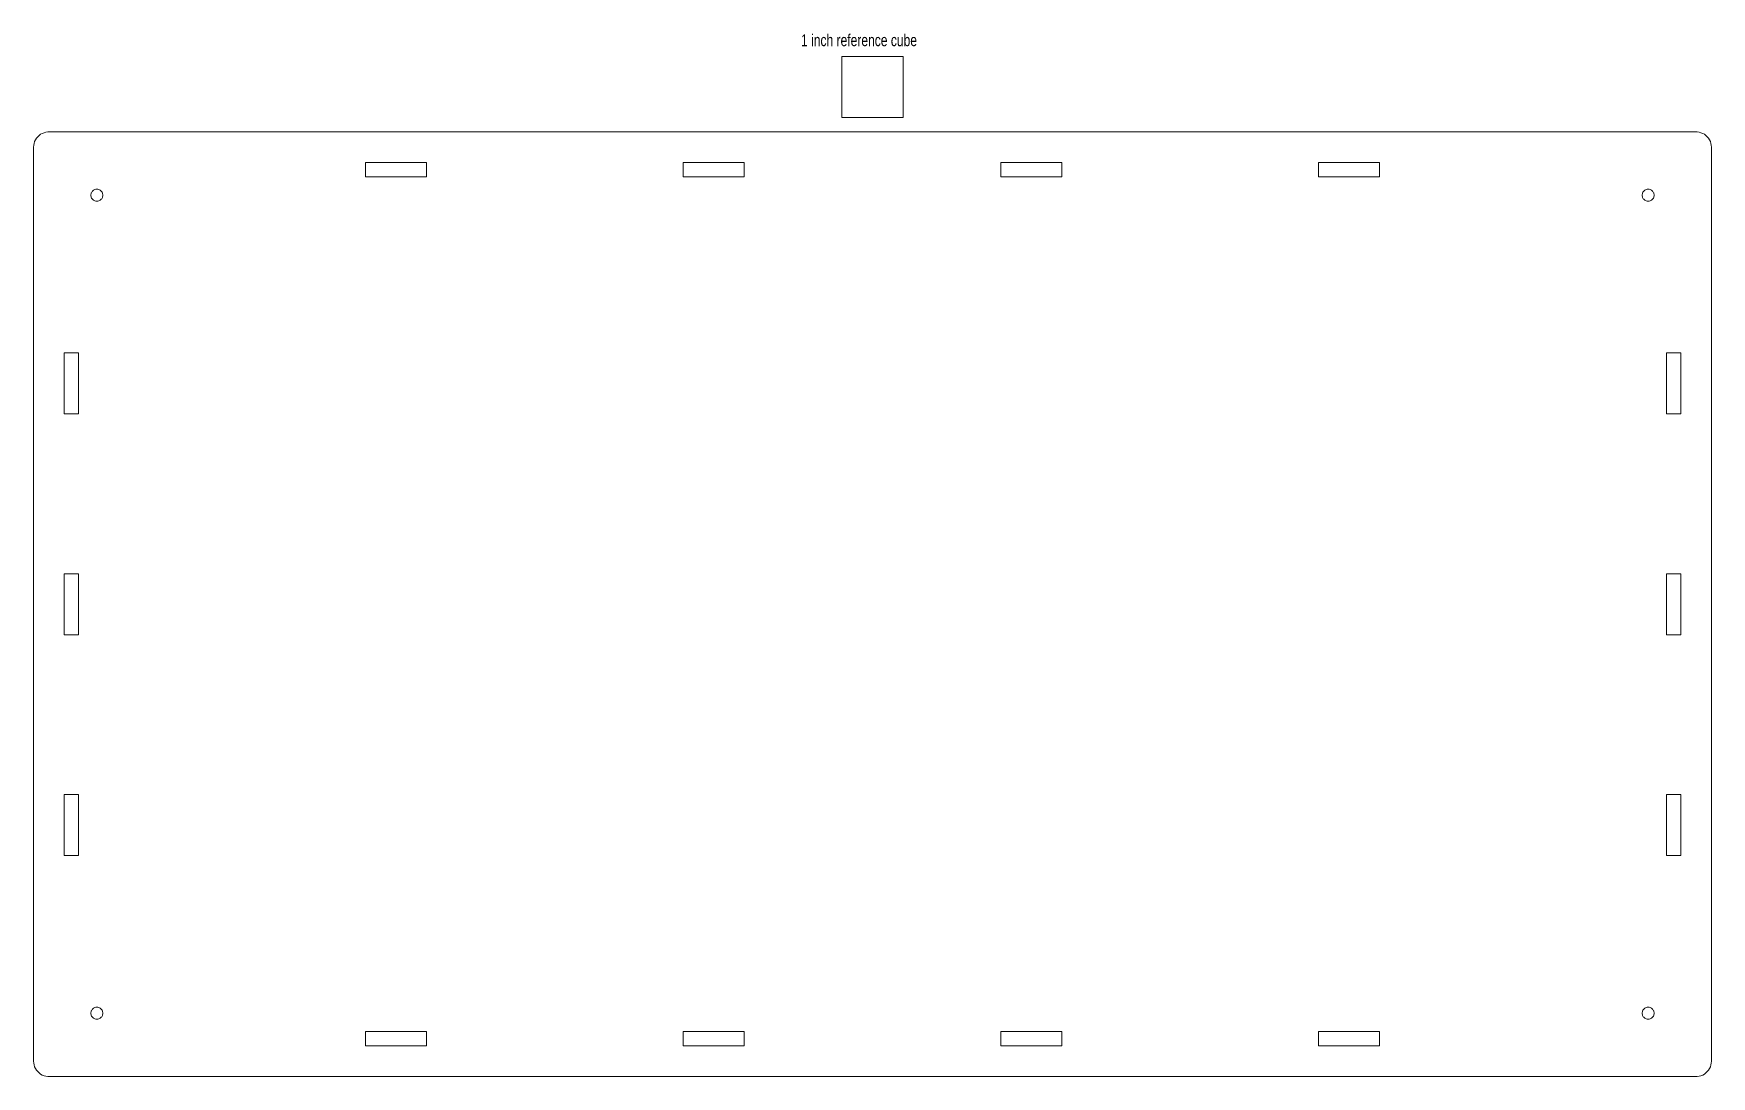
# Model space of a CAD drawing. Header units: millimetres. Extents: x -349 to 349, y -196 to 237.
import ezdxf

# ---------------------------------------------------------------- set-up
doc = ezdxf.new("R2010")
doc.units = ezdxf.units.MM
doc.layers.get('0').update_dxf_attribs({"linetype": 'CONTINUOUS', "lineweight": 0})
doc.styles.get("Standard").update_dxf_attribs({"font": 'txt', "width": 0.75})

msp = doc.modelspace()

# ---------------------------------------------------------------- linework, layer by layer
for p, q in [((-12.7, 202.5), (-12.7, 227.9)), ((-12.7, 227.9), (12.7, 227.9)), ((12.7, 227.9), (12.7, 202.5)), ((12.7, 202.5), (-12.7, 202.5)), ((-346.598, 195.043), (-345.953, 195.511)), ((-345.953, 195.511), (-345.254, 195.896)), ((-345.254, 195.896), (-344.512, 196.189)), ((-344.512, 196.189), (-343.74, 196.388)), ((-343.74, 196.388), (-342.949, 196.487)), ((-342.949, 196.487), (-342.55, 196.487)), ((-342.55, 196.487), (-342.55, 196.5)), ((-342.55, 196.5), (342.55, 196.5)), ((342.55, 196.5), (342.55, 196.487)), ((342.55, 196.487), (342.949, 196.487)), ((342.949, 196.487), (343.74, 196.388)), ((343.74, 196.388), (344.512, 196.189)), ((344.512, 196.189), (345.254, 195.896)), ((345.254, 195.896), (345.953, 195.511)), ((345.953, 195.511), (346.598, 195.043)), ((-348.9, 190.15), (-348.85, 190.946)), ((-348.9, -190.15), (-348.9, 190.15)), ((-348.85, 190.946), (-348.701, 191.729)), ((-348.701, 191.729), (-348.454, 192.488)), ((-348.454, 192.488), (-348.115, 193.209)), ((-348.115, 193.209), (-347.687, 193.882)), ((-347.687, 193.882), (-347.179, 194.497)), ((-347.179, 194.497), (-346.598, 195.043)), ((346.598, 195.043), (347.179, 194.497)), ((347.179, 194.497), (347.687, 193.882)), ((347.687, 193.882), (348.115, 193.209)), ((348.115, 193.209), (348.454, 192.488)), ((348.454, 192.488), (348.701, 191.729)), ((348.701, 191.729), (348.85, 190.946)), ((348.85, 190.946), (348.9, 190.15)), ((348.9, 190.15), (348.9, -190.15)), ((-210.82, 177.8), (-210.82, 183.8)), ((-210.82, 183.8), (-185.42, 183.8)), ((-185.42, 183.8), (-185.42, 177.8)), ((-78.74, 177.8), (-78.74, 183.8)), ((-78.74, 183.8), (-53.34, 183.8)), ((-53.34, 183.8), (-53.34, 177.8)), ((53.34, 177.8), (53.34, 183.8)), ((53.34, 183.8), (78.74, 183.8)), ((78.74, 183.8), (78.74, 177.8)), ((185.42, 177.8), (185.42, 183.8)), ((185.42, 183.8), (210.82, 183.8)), ((210.82, 183.8), (210.82, 177.8)), ((-185.42, 177.8), (-210.82, 177.8)), ((-53.34, 177.8), (-78.74, 177.8)), ((78.74, 177.8), (53.34, 177.8)), ((210.82, 177.8), (185.42, 177.8)), ((-325.069, 170.18), (-325.05, 170.492)), ((-325.05, 169.868), (-325.069, 170.18)), ((-325.05, 170.492), (-324.991, 170.799)), ((-324.991, 169.561), (-325.05, 169.868)), ((-324.991, 170.799), (-324.894, 171.096)), ((-324.894, 169.264), (-324.991, 169.561)), ((-324.894, 171.096), (-324.761, 171.379)), ((-324.761, 168.981), (-324.894, 169.264)), ((-324.761, 171.379), (-324.594, 171.643)), ((-324.594, 168.717), (-324.761, 168.981)), ((-324.594, 171.643), (-324.395, 171.884)), ((-324.395, 168.476), (-324.594, 168.717)), ((-324.395, 171.884), (-324.167, 172.098)), ((-324.167, 168.262), (-324.395, 168.476)), ((-324.167, 172.098), (-323.914, 172.282)), ((-323.914, 168.078), (-324.167, 168.262)), ((-323.914, 172.282), (-323.64, 172.432)), ((-323.64, 167.928), (-323.914, 168.078)), ((-323.64, 172.432), (-323.349, 172.547)), ((-323.349, 167.813), (-323.64, 167.928)), ((-323.349, 172.547), (-323.046, 172.625)), ((-323.046, 167.735), (-323.349, 167.813)), ((-323.046, 172.625), (-322.736, 172.664)), ((-322.736, 167.696), (-323.046, 167.735)), ((-322.736, 172.664), (-322.424, 172.664)), ((-322.424, 167.696), (-322.736, 167.696)), ((-322.424, 172.664), (-322.114, 172.625)), ((-322.114, 167.735), (-322.424, 167.696)), ((-322.114, 172.625), (-321.811, 172.547)), ((-321.811, 167.813), (-322.114, 167.735)), ((-321.811, 172.547), (-321.52, 172.432)), ((-321.52, 167.928), (-321.811, 167.813)), ((-321.52, 172.432), (-321.246, 172.282)), ((-321.246, 168.078), (-321.52, 167.928)), ((-321.246, 172.282), (-320.993, 172.098)), ((-320.993, 168.262), (-321.246, 168.078)), ((-320.993, 172.098), (-320.765, 171.884)), ((-320.765, 168.476), (-320.993, 168.262)), ((-320.765, 171.884), (-320.566, 171.643)), ((-320.566, 168.717), (-320.765, 168.476)), ((-320.566, 171.643), (-320.399, 171.379)), ((-320.399, 168.981), (-320.566, 168.717)), ((-320.399, 171.379), (-320.266, 171.096)), ((-320.266, 169.264), (-320.399, 168.981)), ((-320.266, 171.096), (-320.169, 170.799)), ((-320.169, 169.561), (-320.266, 169.264)), ((-320.169, 170.799), (-320.11, 170.492)), ((-320.11, 169.868), (-320.169, 169.561)), ((-320.11, 170.492), (-320.091, 170.18)), ((-320.091, 170.18), (-320.11, 169.868)), ((320.091, 170.18), (320.11, 170.492)), ((320.11, 169.868), (320.091, 170.18)), ((320.11, 170.492), (320.169, 170.799)), ((320.169, 169.561), (320.11, 169.868)), ((320.169, 170.799), (320.266, 171.096)), ((320.266, 169.264), (320.169, 169.561)), ((320.266, 171.096), (320.399, 171.379)), ((320.399, 168.981), (320.266, 169.264)), ((320.399, 171.379), (320.566, 171.643)), ((320.566, 168.717), (320.399, 168.981)), ((320.566, 171.643), (320.765, 171.884)), ((320.765, 168.476), (320.566, 168.717)), ((320.765, 171.884), (320.993, 172.098)), ((320.993, 168.262), (320.765, 168.476)), ((320.993, 172.098), (321.246, 172.282)), ((321.246, 168.078), (320.993, 168.262)), ((321.246, 172.282), (321.52, 172.432)), ((321.52, 167.928), (321.246, 168.078)), ((321.52, 172.432), (321.811, 172.547)), ((321.811, 167.813), (321.52, 167.928)), ((321.811, 172.547), (322.114, 172.625)), ((322.114, 167.735), (321.811, 167.813)), ((322.114, 172.625), (322.424, 172.664)), ((322.424, 167.696), (322.114, 167.735)), ((322.424, 172.664), (322.736, 172.664)), ((322.736, 167.696), (322.424, 167.696)), ((322.736, 172.664), (323.046, 172.625)), ((323.046, 167.735), (322.736, 167.696)), ((323.046, 172.625), (323.349, 172.547)), ((323.349, 167.813), (323.046, 167.735)), ((323.349, 172.547), (323.64, 172.432)), ((323.64, 167.928), (323.349, 167.813)), ((323.64, 172.432), (323.914, 172.282)), ((323.914, 168.078), (323.64, 167.928)), ((323.914, 172.282), (324.167, 172.098)), ((324.167, 168.262), (323.914, 168.078)), ((324.167, 172.098), (324.395, 171.884)), ((324.395, 168.476), (324.167, 168.262)), ((324.395, 171.884), (324.594, 171.643)), ((324.594, 168.717), (324.395, 168.476)), ((324.594, 171.643), (324.761, 171.379)), ((324.761, 168.981), (324.594, 168.717)), ((324.761, 171.379), (324.894, 171.096)), ((324.894, 169.264), (324.761, 168.981)), ((324.894, 171.096), (324.991, 170.799)), ((324.991, 169.561), (324.894, 169.264)), ((324.991, 170.799), (325.05, 170.492)), ((325.05, 169.868), (324.991, 169.561)), ((325.05, 170.492), (325.069, 170.18)), ((325.069, 170.18), (325.05, 169.868)), ((-336.2, 79.2), (-336.2, 104.6)), ((-336.2, 104.6), (-330.2, 104.6)), ((-330.2, 104.6), (-330.2, 79.2)), ((330.2, 79.2), (330.2, 104.6)), ((330.2, 104.6), (336.2, 104.6)), ((336.2, 104.6), (336.2, 79.2)), ((-330.2, 79.2), (-336.2, 79.2)), ((336.2, 79.2), (330.2, 79.2)), ((-336.2, -12.7), (-336.2, 12.7)), ((-336.2, 12.7), (-330.2, 12.7)), ((-330.2, 12.7), (-330.2, -12.7)), ((330.2, -12.7), (330.2, 12.7)), ((330.2, 12.7), (336.2, 12.7)), ((336.2, 12.7), (336.2, -12.7)), ((-330.2, -12.7), (-336.2, -12.7)), ((336.2, -12.7), (330.2, -12.7)), ((-336.2, -104.6), (-336.2, -79.2)), ((-336.2, -79.2), (-330.2, -79.2)), ((-330.2, -79.2), (-330.2, -104.6)), ((330.2, -104.6), (330.2, -79.2)), ((330.2, -79.2), (336.2, -79.2)), ((336.2, -79.2), (336.2, -104.6)), ((-330.2, -104.6), (-336.2, -104.6)), ((336.2, -104.6), (330.2, -104.6)), ((-325.069, -170.18), (-325.05, -169.868)), ((-325.05, -170.492), (-325.069, -170.18)), ((-325.05, -169.868), (-324.991, -169.561)), ((-324.991, -170.799), (-325.05, -170.492)), ((-324.991, -169.561), (-324.894, -169.264)), ((-324.894, -171.096), (-324.991, -170.799)), ((-324.894, -169.264), (-324.761, -168.981)), ((-324.761, -171.379), (-324.894, -171.096)), ((-324.761, -168.981), (-324.594, -168.717)), ((-324.594, -171.643), (-324.761, -171.379)), ((-324.594, -168.717), (-324.395, -168.476)), ((-324.395, -171.884), (-324.594, -171.643)), ((-324.395, -168.476), (-324.167, -168.262)), ((-324.167, -172.098), (-324.395, -171.884)), ((-324.167, -168.262), (-323.914, -168.078)), ((-323.914, -172.282), (-324.167, -172.098)), ((-323.914, -168.078), (-323.64, -167.928)), ((-323.64, -172.432), (-323.914, -172.282)), ((-323.64, -167.928), (-323.349, -167.813)), ((-323.349, -172.547), (-323.64, -172.432)), ((-323.349, -167.813), (-323.046, -167.735)), ((-323.046, -172.625), (-323.349, -172.547)), ((-323.046, -167.735), (-322.736, -167.696)), ((-322.736, -172.664), (-323.046, -172.625)), ((-322.736, -167.696), (-322.424, -167.696)), ((-322.424, -172.664), (-322.736, -172.664)), ((-322.424, -167.696), (-322.114, -167.735)), ((-322.114, -172.625), (-322.424, -172.664)), ((-322.114, -167.735), (-321.811, -167.813)), ((-321.811, -172.547), (-322.114, -172.625)), ((-321.811, -167.813), (-321.52, -167.928)), ((-321.52, -172.432), (-321.811, -172.547)), ((-321.52, -167.928), (-321.246, -168.078)), ((-321.246, -172.282), (-321.52, -172.432)), ((-321.246, -168.078), (-320.993, -168.262)), ((-320.993, -172.098), (-321.246, -172.282)), ((-320.993, -168.262), (-320.765, -168.476)), ((-320.765, -171.884), (-320.993, -172.098)), ((-320.765, -168.476), (-320.566, -168.717)), ((-320.566, -171.643), (-320.765, -171.884)), ((-320.566, -168.717), (-320.399, -168.981)), ((-320.399, -171.379), (-320.566, -171.643)), ((-320.399, -168.981), (-320.266, -169.264)), ((-320.266, -171.096), (-320.399, -171.379)), ((-320.266, -169.264), (-320.169, -169.561)), ((-320.169, -170.799), (-320.266, -171.096)), ((-320.169, -169.561), (-320.11, -169.868)), ((-320.11, -170.492), (-320.169, -170.799)), ((-320.11, -169.868), (-320.091, -170.18)), ((-320.091, -170.18), (-320.11, -170.492)), ((320.091, -170.18), (320.11, -169.868)), ((320.11, -170.492), (320.091, -170.18)), ((320.11, -169.868), (320.169, -169.561)), ((320.169, -170.799), (320.11, -170.492)), ((320.169, -169.561), (320.266, -169.264)), ((320.266, -171.096), (320.169, -170.799)), ((320.266, -169.264), (320.399, -168.981)), ((320.399, -171.379), (320.266, -171.096)), ((320.399, -168.981), (320.566, -168.717)), ((320.566, -171.643), (320.399, -171.379)), ((320.566, -168.717), (320.765, -168.476)), ((320.765, -171.884), (320.566, -171.643)), ((320.765, -168.476), (320.993, -168.262)), ((320.993, -172.098), (320.765, -171.884)), ((320.993, -168.262), (321.246, -168.078)), ((321.246, -172.282), (320.993, -172.098)), ((321.246, -168.078), (321.52, -167.928)), ((321.52, -172.432), (321.246, -172.282)), ((321.52, -167.928), (321.811, -167.813)), ((321.811, -172.547), (321.52, -172.432)), ((321.811, -167.813), (322.114, -167.735)), ((322.114, -172.625), (321.811, -172.547)), ((322.114, -167.735), (322.424, -167.696)), ((322.424, -172.664), (322.114, -172.625)), ((322.424, -167.696), (322.736, -167.696)), ((322.736, -172.664), (322.424, -172.664)), ((322.736, -167.696), (323.046, -167.735)), ((323.046, -172.625), (322.736, -172.664)), ((323.046, -167.735), (323.349, -167.813)), ((323.349, -172.547), (323.046, -172.625)), ((323.349, -167.813), (323.64, -167.928)), ((323.64, -172.432), (323.349, -172.547)), ((323.64, -167.928), (323.914, -168.078)), ((323.914, -172.282), (323.64, -172.432)), ((323.914, -168.078), (324.167, -168.262)), ((324.167, -172.098), (323.914, -172.282)), ((324.167, -168.262), (324.395, -168.476)), ((324.395, -171.884), (324.167, -172.098)), ((324.395, -168.476), (324.594, -168.717)), ((324.594, -171.643), (324.395, -171.884)), ((324.594, -168.717), (324.761, -168.981)), ((324.761, -171.379), (324.594, -171.643)), ((324.761, -168.981), (324.894, -169.264)), ((324.894, -171.096), (324.761, -171.379)), ((324.894, -169.264), (324.991, -169.561)), ((324.991, -170.799), (324.894, -171.096)), ((324.991, -169.561), (325.05, -169.868)), ((325.05, -170.492), (324.991, -170.799)), ((325.05, -169.868), (325.069, -170.18)), ((325.069, -170.18), (325.05, -170.492)), ((-210.82, -183.8), (-210.82, -177.8)), ((-210.82, -177.8), (-185.42, -177.8)), ((-185.42, -177.8), (-185.42, -183.8)), ((-78.74, -183.8), (-78.74, -177.8)), ((-78.74, -177.8), (-53.34, -177.8)), ((-53.34, -177.8), (-53.34, -183.8)), ((53.34, -183.8), (53.34, -177.8)), ((53.34, -177.8), (78.74, -177.8)), ((78.74, -177.8), (78.74, -183.8)), ((185.42, -183.8), (185.42, -177.8)), ((185.42, -177.8), (210.82, -177.8)), ((210.82, -177.8), (210.82, -183.8)), ((-185.42, -183.8), (-210.82, -183.8)), ((-53.34, -183.8), (-78.74, -183.8)), ((78.74, -183.8), (53.34, -183.8)), ((210.82, -183.8), (185.42, -183.8)), ((-348.85, -190.946), (-348.9, -190.15)), ((-348.701, -191.729), (-348.85, -190.946)), ((-348.454, -192.488), (-348.701, -191.729)), ((-348.115, -193.209), (-348.454, -192.488)), ((-347.687, -193.882), (-348.115, -193.209)), ((-347.179, -194.497), (-347.687, -193.882)), ((-346.598, -195.043), (-347.179, -194.497)), ((-345.953, -195.511), (-346.598, -195.043)), ((346.598, -195.043), (345.953, -195.511)), ((347.179, -194.497), (346.598, -195.043)), ((347.687, -193.882), (347.179, -194.497)), ((348.115, -193.209), (347.687, -193.882)), ((348.454, -192.488), (348.115, -193.209)), ((348.701, -191.729), (348.454, -192.488)), ((348.85, -190.946), (348.701, -191.729)), ((348.9, -190.15), (348.85, -190.946)), ((-345.254, -195.896), (-345.953, -195.511)), ((-344.512, -196.189), (-345.254, -195.896)), ((-343.74, -196.388), (-344.512, -196.189)), ((-342.949, -196.487), (-343.74, -196.388)), ((-342.55, -196.487), (-342.949, -196.487)), ((-342.55, -196.5), (-342.55, -196.487)), ((342.55, -196.5), (-342.55, -196.5)), ((342.949, -196.487), (342.55, -196.487)), ((342.55, -196.487), (342.55, -196.5)), ((343.74, -196.388), (342.949, -196.487)), ((344.512, -196.189), (343.74, -196.388)), ((345.254, -195.896), (344.512, -196.189)), ((345.953, -195.511), (345.254, -195.896))]:
    msp.add_line(p, q)

# ---------------------------------------------------------------- texts
at = {"insert": (-29.719, 237.177), "char_height": 5, "width": 100, "attachment_point": 1}
msp.add_mtext('1\\~inch\\~reference\\~cube', dxfattribs=at)

doc.saveas('drawing.dxf')
